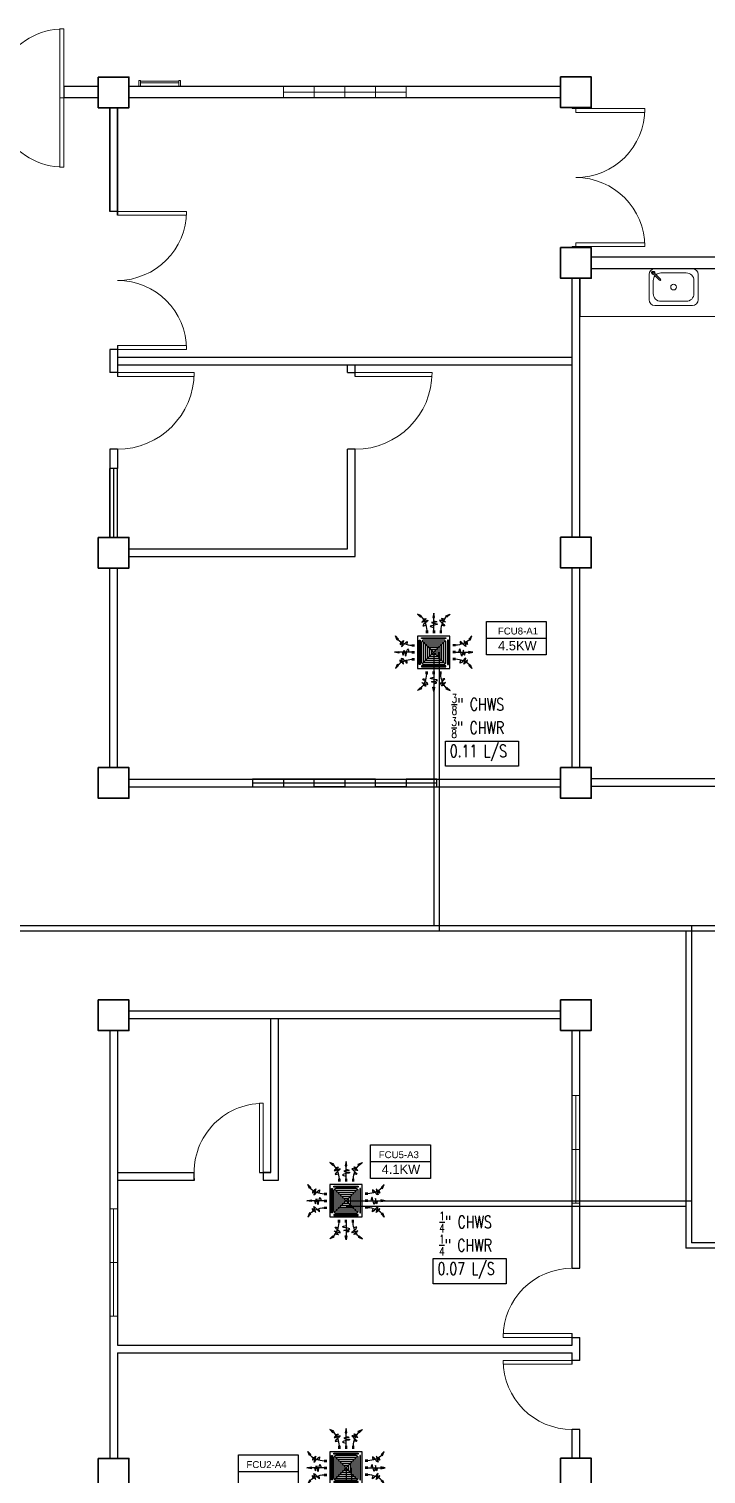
# Model space of a CAD drawing. Header units: millimetres. Extents: x 5 to 430, y 3 to 339.
# Drawn here: x 24.17 to 32.99, y 166.12 to 184.95 of the extents above; entities that cross this region are included whole.
import ezdxf

# ---------------------------------------------------------------- set-up
doc = ezdxf.new("R2010")
doc.units = ezdxf.units.MM
doc.header["$MEASUREMENT"] = 0
for name, color, linetype in [('AIR', 7, 'Continuous'), ('fcu line', 7, 'Continuous'), ('fcu return', 7, 'Continuous'), ('Legends', 7, 'Continuous'), ('pipe label', 7, 'Continuous')]:
    doc.layers.add(name, color=color, linetype=linetype)
doc.styles.add('Arch-Dim', font='simplex.shx', dxfattribs={"width": 0.75})
doc.styles.get("Standard").update_dxf_attribs({"font": 'arial.ttf'})

# ---------------------------------------------------------------- blocks, each defined once
blk = doc.blocks.new('FCU-13000P (CASSETTE SPLIT)')
at = {"layer": 'AIR', "ltscale": 3}
for p, q in [((0, 0.523), (0, 1)), ((-0.193, 0.558), (-0.193, 0.487)), ((-0.162, 0.558), (-0.162, 0.487)), ((-0.016, 0.558), (-0.016, 0.487)), ((0.016, 0.558), (0.016, 0.487)), ((0.162, 0.558), (0.162, 0.487)), ((0.193, 0.558), (0.193, 0.487)), ((-0.523, 0), (-1, 0)), ((-0.558, 0.193), (-0.487, 0.193)), ((-0.558, 0.162), (-0.487, 0.162)), ((-0.558, 0.016), (-0.487, 0.016)), ((0.558, 0.193), (0.487, 0.193)), ((0.558, 0.162), (0.487, 0.162)), ((0.558, 0.016), (0.487, 0.016)), ((0.523, 0), (1, 0)), ((-0.558, -0.016), (-0.487, -0.016)), ((-0.558, -0.162), (-0.487, -0.162)), ((-0.558, -0.193), (-0.487, -0.193)), ((0.558, -0.016), (0.487, -0.016)), ((0.558, -0.162), (0.487, -0.162)), ((0.558, -0.193), (0.487, -0.193)), ((-0.193, -0.558), (-0.193, -0.487)), ((-0.162, -0.558), (-0.162, -0.487)), ((-0.016, -0.558), (-0.016, -0.487)), ((0, -0.523), (0, -1)), ((0.016, -0.558), (0.016, -0.487)), ((0.162, -0.558), (0.162, -0.487)), ((0.193, -0.558), (0.193, -0.487))]:
    blk.add_line(p, q, dxfattribs=at)
at = {"layer": 'AIR'}
for p, q in [((0.295, -0.295), (-0.295, 0.295)), ((0.295, 0.295), (-0.295, -0.295))]:
    blk.add_line(p, q, dxfattribs=at)
at = {"layer": 'AIR', "ltscale": 3}
for points in [[(-0.335, 0.895), (-0.311, 0.932), (-0.416, 0.973)], [(-0.022, 0.89), (0.022, 0.89), (0, 1)], [(0.335, 0.895), (0.311, 0.932), (0.416, 0.973)], [(-0.895, 0.335), (-0.932, 0.311), (-0.973, 0.416)], [(0.895, 0.335), (0.932, 0.311), (0.973, 0.416)], [(-0.89, 0.022), (-0.89, -0.022), (-1, 0)], [(0.89, 0.022), (0.89, -0.022), (1, 0)], [(-0.895, -0.335), (-0.932, -0.311), (-0.973, -0.416)], [(0.895, -0.335), (0.932, -0.311), (0.973, -0.416)], [(-0.335, -0.895), (-0.311, -0.932), (-0.416, -0.973)], [(-0.022, -0.89), (0.022, -0.89), (0, -1)], [(0.335, -0.895), (0.311, -0.932), (0.416, -0.973)]]:
    blk.add_lwpolyline(points, close=True, dxfattribs=at)
at = {"layer": 'AIR'}
for points in [[(-0.323, 0.914, -0.171809), (-0.178, 0.558), (-0.178, 0.522)], [(0.323, 0.914, 0.171809), (0.178, 0.558), (0.178, 0.522)], [(-0.914, 0.323, 0.171809), (-0.558, 0.178), (-0.522, 0.178)], [(0.914, 0.323, -0.171809), (0.558, 0.178), (0.522, 0.178)], [(-0.914, -0.323, -0.171809), (-0.558, -0.178), (-0.522, -0.178)], [(0.914, -0.323, 0.171809), (0.558, -0.178), (0.522, -0.178)], [(-0.323, -0.914, 0.171809), (-0.178, -0.558), (-0.178, -0.522)], [(0.323, -0.914, -0.171809), (0.178, -0.558), (0.178, -0.522)]]:
    blk.add_lwpolyline(points, format="xyb", dxfattribs=at)
for points in [[(-0.41, -0.41), (0.41, -0.41), (0.41, 0.41), (-0.41, 0.41)], [(-0.31, 0.372), (0.31, 0.372), (0.31, 0.348), (-0.31, 0.348)], [(-0.373, 0.31), (-0.348, 0.31), (-0.348, -0.31), (-0.373, -0.31)], [(-0.26, -0.26), (0.26, -0.26), (0.26, 0.26), (-0.26, 0.26)], [(-0.21, -0.21), (0.21, -0.21), (0.21, 0.21), (-0.21, 0.21)], [(-0.16, -0.16), (0.16, -0.16), (0.16, 0.16), (-0.16, 0.16)], [(-0.11, -0.11), (0.11, -0.11), (0.11, 0.11), (-0.11, 0.11)], [(-0.06, -0.06), (0.06, -0.06), (0.06, 0.06), (-0.06, 0.06)], [(0.372, 0.31), (0.348, 0.31), (0.348, -0.31), (0.372, -0.31)], [(-0.31, -0.373), (0.31, -0.373), (0.31, -0.348), (-0.31, -0.348)]]:
    blk.add_lwpolyline(points, close=True, dxfattribs=at)
blk.add_lwpolyline([(-0.26, -0.31), (0.26, -0.31, 0.414214), (0.31, -0.26), (0.31, 0.26, 0.414214), (0.26, 0.31), (-0.26, 0.31, 0.414214), (-0.31, 0.26), (-0.31, -0.26, 0.414214)], format="xyb", close=True, dxfattribs=at)
at = {"layer": 'AIR', "ltscale": 3}
for points in [[(-0.268, 0.84), (-0.231, 0.852), (-0.134, 0.882), (-0.422, 0.704), (0.005, 0.903), (-0.358, 0.645), (-0.239, 0.678), (-0.199, 0.69)], [(0.268, 0.84), (0.231, 0.852), (0.134, 0.882), (0.422, 0.704), (-0.005, 0.903), (0.358, 0.645), (0.239, 0.678), (0.199, 0.69)], [(-0.84, 0.268), (-0.852, 0.231), (-0.882, 0.134), (-0.704, 0.422), (-0.903, -0.005), (-0.645, 0.358), (-0.678, 0.239), (-0.69, 0.199)], [(0.84, 0.268), (0.852, 0.231), (0.882, 0.134), (0.704, 0.422), (0.903, -0.005), (0.645, 0.358), (0.678, 0.239), (0.69, 0.199)], [(-0.84, -0.268), (-0.852, -0.231), (-0.882, -0.134), (-0.704, -0.422), (-0.903, 0.005), (-0.645, -0.358), (-0.678, -0.239), (-0.69, -0.199)], [(0.84, -0.268), (0.852, -0.231), (0.882, -0.134), (0.704, -0.422), (0.903, 0.005), (0.645, -0.358), (0.678, -0.239), (0.69, -0.199)], [(-0.268, -0.84), (-0.231, -0.852), (-0.134, -0.882), (-0.422, -0.704), (0.005, -0.903), (-0.358, -0.645), (-0.239, -0.678), (-0.199, -0.69)], [(0.268, -0.84), (0.231, -0.852), (0.134, -0.882), (0.422, -0.704), (-0.005, -0.903), (0.358, -0.645), (0.239, -0.678), (0.199, -0.69)]]:
    blk.add_open_spline(points, degree=3, knots=[0.0032834, 0.0032834, 0.0032834, 0.0032834, 0.0712567, 0.1924075, 0.3347111, 0.5062145, 0.5813292, 0.5813292, 0.5813292, 0.5813292], dxfattribs=at)
for points in [[(0, 0.8), (0.077, 0.776), (-0.058, 0.755), (0.098, 0.718), (-0.087, 0.663), (0, 0.631)], [(-0.8, 0), (-0.776, -0.077), (-0.755, 0.058), (-0.718, -0.098), (-0.663, 0.087), (-0.631, 0)], [(0.8, 0), (0.776, -0.077), (0.755, 0.058), (0.718, -0.098), (0.663, 0.087), (0.631, 0)], [(0, -0.8), (0.077, -0.776), (-0.058, -0.755), (0.098, -0.718), (-0.087, -0.663), (0, -0.631)]]:
    blk.add_spline(points, degree=3, dxfattribs=at)
for points in [[(-0.416, 0.973), (-0.335, 0.895), (-0.311, 0.932)], [(0, 1), (-0.022, 0.89), (0.022, 0.89)], [(0.416, 0.973), (0.335, 0.895), (0.311, 0.932)], [(-0.973, 0.416), (-0.895, 0.335), (-0.932, 0.311)], [(0.973, 0.416), (0.895, 0.335), (0.932, 0.311)], [(-1, 0), (-0.89, 0.022), (-0.89, -0.022)], [(1, 0), (0.89, 0.022), (0.89, -0.022)], [(-0.973, -0.416), (-0.895, -0.335), (-0.932, -0.311)], [(0.973, -0.416), (0.895, -0.335), (0.932, -0.311)], [(-0.416, -0.973), (-0.335, -0.895), (-0.311, -0.932)], [(0, -1), (-0.022, -0.89), (0.022, -0.89)], [(0.416, -0.973), (0.335, -0.895), (0.311, -0.932)]]:
    blk.add_solid(points, dxfattribs=at)

msp = doc.modelspace()

# ---------------------------------------------------------------- linework, layer by layer
at = {"color": 8, "lineweight": 13}
for p, q in [((24.62, 184.949), (24.57, 184.949)), ((24.57, 184.949), (24.57, 184.049)), ((24.62, 184.049), (24.62, 184.949)), ((24.57, 183.149), (24.57, 184.049)), ((24.57, 184.049), (24.62, 184.049)), ((24.57, 184.049), (24.62, 184.049)), ((24.62, 184.099), (24.62, 183.999)), ((24.62, 184.049), (24.62, 183.149)), ((24.62, 183.999), (24.62, 183.15)), ((31.245, 183.924), (31.245, 183.912)), ((31.245, 183.912), (31.295, 183.912)), ((31.295, 183.912), (32.195, 183.912)), ((31.295, 183.862), (31.295, 183.912)), ((32.195, 183.862), (31.295, 183.862)), ((31.345, 183.912), (31.345, 183.924)), ((32.195, 183.912), (32.195, 183.862)), ((24.62, 183.149), (24.57, 183.149)), ((25.32, 182.572), (26.22, 182.572)), ((26.22, 182.522), (25.32, 182.522)), ((26.22, 182.572), (26.22, 182.522)), ((31.245, 182.1), (31.245, 182.112)), ((31.245, 182.112), (31.295, 182.112)), ((32.195, 182.162), (31.295, 182.162)), ((31.295, 182.112), (31.295, 182.162)), ((31.295, 182.112), (32.195, 182.112)), ((31.345, 182.1), (31.345, 182.112)), ((32.195, 182.112), (32.195, 182.162)), ((26.22, 180.822), (25.32, 180.822)), ((26.22, 180.772), (26.22, 180.822)), ((25.32, 180.772), (26.22, 180.772)), ((25.32, 180.472), (26.32, 180.472)), ((26.32, 180.422), (25.32, 180.422)), ((26.32, 180.472), (26.32, 180.422)), ((28.42, 180.472), (29.42, 180.472)), ((29.42, 180.422), (28.42, 180.422)), ((27.22, 170.949), (27.17, 170.949)), ((27.17, 170.949), (27.17, 170.049)), ((27.22, 170.049), (27.22, 170.949)), ((30.345, 167.899), (30.345, 167.949)), ((30.345, 167.949), (31.245, 167.949)), ((31.245, 167.899), (30.345, 167.899)), ((30.345, 167.599), (30.345, 167.549)), ((31.245, 167.599), (30.345, 167.599)), ((30.345, 167.549), (31.245, 167.549))]:
    msp.add_line(p, q, dxfattribs=at)
at = {"color": 8, "lineweight": 25}
for p, q in [((25.07, 184.199), (24.62, 184.199)), ((25.07, 184.199), (24.62, 184.199)), ((24.62, 184.199), (24.62, 184.049)), ((31.095, 184.199), (25.47, 184.199)), ((25.07, 184.049), (24.62, 184.049)), ((31.095, 184.049), (25.47, 184.049)), ((25.22, 182.572), (25.22, 183.922)), ((25.22, 183.922), (25.22, 182.572)), ((25.32, 182.522), (25.32, 183.922)), ((25.32, 183.922), (25.32, 182.522)), ((25.32, 182.572), (25.22, 182.572)), ((37.095, 181.975), (31.495, 181.975)), ((37.095, 181.825), (31.495, 181.825)), ((31.245, 178.325), (31.245, 181.7)), ((31.245, 181.172), (31.245, 181.7)), ((31.345, 178.325), (31.345, 181.7)), ((31.345, 181.7), (31.345, 181.2)), ((25.32, 180.822), (25.32, 180.422)), ((25.22, 180.772), (25.22, 180.472)), ((25.32, 180.772), (25.22, 180.772)), ((25.32, 180.672), (31.245, 180.672)), ((25.32, 180.472), (25.22, 180.472)), ((25.32, 180.572), (31.245, 180.572)), ((28.32, 180.472), (28.32, 180.572)), ((28.32, 180.472), (28.42, 180.472)), ((28.42, 180.422), (28.42, 180.572)), ((25.22, 179.472), (25.22, 179.223)), ((25.32, 179.472), (25.22, 179.472)), ((25.32, 179.472), (25.32, 179.223)), ((28.42, 179.472), (28.32, 179.472)), ((28.32, 178.173), (28.32, 179.472)), ((28.42, 178.073), (28.42, 179.472)), ((25.47, 178.173), (28.32, 178.173)), ((25.47, 178.073), (28.32, 178.073)), ((25.22, 175.323), (25.22, 177.923)), ((25.32, 175.323), (25.32, 177.923)), ((31.245, 175.325), (31.245, 177.925)), ((31.345, 175.325), (31.345, 177.925)), ((25.47, 175.173), (31.095, 175.173)), ((37.095, 175.175), (31.495, 175.175)), ((25.47, 175.073), (31.095, 175.073)), ((37.095, 175.075), (31.495, 175.075)), ((31.095, 172.149), (25.47, 172.149)), ((31.095, 172.049), (25.47, 172.049)), ((27.32, 170.049), (27.32, 172.049)), ((27.42, 169.949), (27.42, 172.049)), ((25.22, 171.897), (25.22, 166.322)), ((25.32, 171.897), (25.32, 167.799)), ((31.245, 168.799), (31.245, 171.899)), ((31.345, 168.799), (31.345, 171.899)), ((25.32, 170.049), (26.32, 170.049)), ((25.32, 169.949), (26.325, 169.949)), ((25.32, 169.949), (25.32, 167.799)), ((26.32, 169.949), (26.32, 170.049)), ((27.17, 170.049), (27.32, 170.049)), ((27.32, 170.049), (27.22, 170.049)), ((27.22, 170.049), (27.22, 169.949)), ((27.22, 169.949), (27.42, 169.949)), ((31.245, 168.799), (31.345, 168.799)), ((25.32, 167.799), (31.245, 167.799)), ((31.245, 167.799), (31.245, 167.949)), ((31.245, 167.899), (31.345, 167.899)), ((31.345, 167.599), (31.345, 167.899)), ((25.32, 167.699), (25.32, 166.322)), ((25.32, 167.699), (31.245, 167.699)), ((31.245, 167.549), (31.245, 167.699)), ((31.345, 167.599), (31.245, 167.599)), ((31.245, 166.324), (31.245, 166.699)), ((31.345, 166.699), (31.245, 166.699)), ((31.345, 166.324), (31.345, 166.699))]:
    msp.add_line(p, q, dxfattribs=at)
at = {"color": 8, "lineweight": 9}
for p, q in [((25.62, 184.277), (25.6, 184.277)), ((25.6, 184.277), (25.6, 184.197)), ((25.62, 184.197), (25.62, 184.277)), ((25.87, 184.267), (25.62, 184.267)), ((25.87, 184.247), (25.62, 184.247)), ((25.87, 184.267), (26.12, 184.267)), ((25.87, 184.247), (26.12, 184.247)), ((26.12, 184.197), (26.12, 184.277)), ((26.12, 184.277), (26.14, 184.277)), ((26.14, 184.277), (26.14, 184.197)), ((28.282, 184.199), (27.482, 184.199)), ((27.482, 184.199), (27.482, 184.049)), ((27.882, 184.199), (27.882, 184.049)), ((28.282, 184.199), (29.082, 184.199)), ((28.282, 184.199), (28.282, 184.049)), ((28.682, 184.199), (28.682, 184.049)), ((29.082, 184.199), (29.082, 184.049)), ((29.082, 184.124), (27.482, 184.124)), ((31.345, 181.2), (37.245, 181.2)), ((31.245, 170.349), (31.245, 171.049)), ((31.245, 171.049), (31.345, 171.049)), ((31.295, 171.049), (31.295, 169.649)), ((31.345, 171.049), (31.345, 169.649)), ((31.245, 170.349), (31.345, 170.349)), ((25.22, 169.574), (25.32, 169.574)), ((25.27, 169.574), (25.27, 168.174)), ((31.345, 169.649), (31.245, 169.649)), ((25.22, 168.874), (25.32, 168.874)), ((25.32, 168.174), (25.22, 168.174))]:
    msp.add_line(p, q, dxfattribs=at)
at = {"color": 8, "lineweight": 9, "ltscale": 0.4}
for p, q in [((32.248, 181.75), (32.248, 181.42)), ((32.295, 181.766), (32.386, 181.675)), ((32.307, 181.778), (32.398, 181.687)), ((32.813, 181.825), (32.323, 181.825)), ((32.733, 181.77), (32.403, 181.77)), ((32.888, 181.42), (32.888, 181.75)), ((32.303, 181.67), (32.303, 181.5)), ((32.833, 181.5), (32.833, 181.67)), ((32.403, 181.4), (32.733, 181.4)), ((32.323, 181.345), (32.813, 181.345))]:
    msp.add_line(p, q, dxfattribs=at)
at = {"color": 8, "lineweight": -2}
for p, q in [((25.22, 178.323), (25.22, 179.223)), ((25.22, 179.223), (25.22, 178.323)), ((25.32, 179.223), (25.22, 179.223)), ((25.27, 179.223), (25.27, 178.323)), ((25.32, 178.323), (25.32, 179.223)), ((25.32, 178.323), (25.32, 179.223)), ((28.32, 178.073), (28.42, 178.073)), ((28.282, 175.173), (27.082, 175.173)), ((27.082, 175.173), (27.082, 175.073)), ((27.882, 175.173), (27.482, 175.173)), ((27.482, 175.173), (27.482, 175.073)), ((27.882, 175.073), (27.882, 175.173)), ((28.682, 175.173), (28.282, 175.173)), ((28.282, 175.173), (28.282, 175.073)), ((28.682, 175.073), (28.682, 175.173)), ((29.482, 175.173), (29.082, 175.173)), ((29.082, 175.173), (29.082, 175.073)), ((29.482, 175.073), (29.482, 175.173)), ((27.082, 175.123), (29.482, 175.123)), ((27.082, 175.073), (29.482, 175.073)), ((28.282, 175.073), (27.882, 175.073)), ((29.082, 175.073), (28.682, 175.073)), ((26.325, 169.949), (26.32, 169.949))]:
    msp.add_line(p, q, dxfattribs=at)
at = {"color": 8, "lineweight": 35}
for points in [[(25.07, 184.322), (25.47, 184.322), (25.47, 183.922), (25.07, 183.922)], [(31.095, 184.324), (31.495, 184.324), (31.495, 183.924), (31.095, 183.924)], [(31.095, 182.1), (31.495, 182.1), (31.495, 181.7), (31.095, 181.7)], [(25.07, 178.323), (25.47, 178.323), (25.47, 177.923), (25.07, 177.923)], [(31.095, 178.325), (31.495, 178.325), (31.495, 177.925), (31.095, 177.925)], [(25.07, 175.323), (25.47, 175.323), (25.47, 174.923), (25.07, 174.923)], [(31.095, 175.325), (31.495, 175.325), (31.495, 174.925), (31.095, 174.925)], [(25.07, 172.297), (25.47, 172.297), (25.47, 171.897), (25.07, 171.897)], [(31.095, 172.299), (31.495, 172.299), (31.495, 171.899), (31.095, 171.899)], [(25.07, 166.322), (25.47, 166.322), (25.47, 165.922), (25.07, 165.922)], [(31.095, 166.324), (31.495, 166.324), (31.495, 165.924), (31.095, 165.924)]]:
    msp.add_lwpolyline(points, close=True, dxfattribs=at)
at = {"color": 8, "lineweight": 9}
for points in [[(27.482, 184.199), (29.082, 184.199), (29.082, 184.049), (27.482, 184.049)], [(27.082, 175.173), (29.482, 175.173), (29.482, 175.073), (27.082, 175.073)], [(31.245, 171.049), (31.345, 171.049), (31.345, 169.649), (31.245, 169.649)], [(25.22, 169.574), (25.32, 169.574), (25.32, 168.174), (25.22, 168.174)], [(25.22, 169.574), (25.32, 169.574), (25.32, 168.174), (25.22, 168.174)]]:
    msp.add_lwpolyline(points, close=True, dxfattribs=at)
at = {"color": 8, "lineweight": 9, "ltscale": 0.4}
msp.add_circle((32.568, 181.585), 0.0375, dxfattribs=at)
at = {"color": 8, "lineweight": 13}
for centre, radius, start, end in [((24.62, 184.049), 0.9, 90, 270.0009), ((31.295, 183.912), 0.9, 270, 0), ((31.295, 182.112), 0.9, 0, 90), ((25.32, 182.572), 0.9, 270, 0), ((25.32, 180.772), 0.9, 0, 90), ((25.32, 180.472), 1, 270, 0), ((28.42, 180.472), 1, 270, 0), ((27.22, 170.049), 0.9, 90, 186.3794), ((31.245, 167.899), 0.9, 90, 180), ((31.245, 167.599), 0.9, 180, 270)]:
    msp.add_arc(centre, radius, start, end, dxfattribs=at)
at = {"color": 8, "lineweight": 9, "ltscale": 0.4}
for centre, radius, start, end in [((32.323, 181.75), 0.075, 90, 180), ((32.301, 181.772), 0.0217, 338.7565, 291.2435), ((32.301, 181.772), 0.0145, 352.0499, 277.9501), ((32.301, 181.772), 0.00874, 45, 225), ((32.403, 181.67), 0.1, 140.0132, 180), ((32.403, 181.67), 0.1, 90, 129.9868), ((32.733, 181.67), 0.1, 0, 90), ((32.813, 181.75), 0.075, 0, 90), ((32.392, 181.681), 0.00874, 225, 45), ((32.323, 181.42), 0.075, 180, 270), ((32.403, 181.5), 0.1, 180, 270), ((32.733, 181.5), 0.1, 270, 0), ((32.813, 181.42), 0.075, 270, 0)]:
    msp.add_arc(centre, radius, start, end, dxfattribs=at)
at = {"layer": 'fcu line', "linetype": 'Continuous'}
for p, q in [((29.442, 176.826), (29.442, 173.261)), ((54.751, 173.261), (19.92, 173.261)), ((32.799, 173.261), (32.799, 169.132)), ((28.299, 169.679), (32.799, 169.679)), ((36.587, 169.132), (32.799, 169.132)), ((28.299, 166.199), (28.299, 162.974))]:
    msp.add_line(p, q, dxfattribs=at)
at = {"layer": 'fcu return', "linetype": 'Continuous'}
for p, q in [((29.512, 176.826), (29.512, 173.191)), ((54.821, 173.191), (19.92, 173.191)), ((32.729, 173.191), (32.729, 169.062)), ((28.299, 169.609), (32.729, 169.609)), ((36.517, 169.062), (32.729, 169.062)), ((28.369, 166.199), (28.369, 162.974))]:
    msp.add_line(p, q, dxfattribs=at)
at = {"layer": 'Legends', "linetype": 'Continuous', "lineweight": 25}
for p, q in [((30.129, 177.009), (30.907, 177.009)), ((28.62, 170.189), (29.398, 170.189)), ((26.896, 166.151), (27.675, 166.151))]:
    msp.add_line(p, q, dxfattribs=at)
at = {"layer": 'Legends'}
for points in [[(30.129, 177.228), (30.907, 177.228), (30.907, 176.791), (30.129, 176.791)], [(28.62, 170.408), (29.398, 170.408), (29.398, 169.971), (28.62, 169.971)], [(26.896, 166.369), (27.675, 166.369), (27.675, 165.932), (26.896, 165.932)]]:
    msp.add_lwpolyline(points, close=True, dxfattribs=at)
at = {"layer": 'pipe label', "color": 2, "linetype": 'Continuous', "lineweight": 25}
for points in [[(29.596, 175.67), (30.548, 175.67), (30.548, 175.342), (29.596, 175.342)], [(29.436, 168.925), (30.387, 168.925), (30.387, 168.598), (29.436, 168.598)]]:
    msp.add_lwpolyline(points, close=True, dxfattribs=at)

# ---------------------------------------------------------------- block references
at = {"layer": 'AIR', "xscale": 0.5113536813550488, "yscale": 0.5113536813550488, "zscale": 0.5113536813550488}
for p in [(29.442, 176.826), (28.299, 169.679), (28.299, 166.199)]:
    msp.add_blockref('FCU-13000P (CASSETTE SPLIT)', p, dxfattribs=at)

# ---------------------------------------------------------------- texts
at = {"layer": 'Legends', "linetype": 'Continuous', "lineweight": 25, "attachment_point": 1}
for s, width, insert, char_height in [('FCU8-A1', 0.37214, (30.278, 177.148), 0.09), ('4.5KW', 0.23674, (30.28, 176.972), 0.12), ('FCU5-A3', 0.44811, (28.725, 170.324), 0.09), ('4.1KW', 0.23674, (28.763, 170.149), 0.12), ('FCU2-A4', 0.44811, (27.001, 166.286), 0.09)]:
    msp.add_mtext_dynamic_manual_height_columns(s, width=width, gutter_width=1.011, heights=[0], dxfattribs=dict(at, insert=insert, char_height=char_height))
at = {"layer": 'pipe label', "color": 3, "linetype": 'Continuous', "lineweight": 25, "char_height": 0.16, "attachment_point": 1, "style": 'Arch-Dim'}
for s, insert in [('\\A1;{\\H0.7x;\\S3/8;}" CHWS', (29.675, 176.281)), ('\\A1;{\\H0.7x;\\S1/4;}" CHWS', (29.515, 169.536))]:
    msp.add_mtext_dynamic_manual_height_columns(s, width=0.88035, gutter_width=1.011, heights=[0], dxfattribs=dict(at, insert=insert))
at = {"layer": 'pipe label', "color": 240, "linetype": 'Continuous', "lineweight": 25, "char_height": 0.16, "attachment_point": 1, "style": 'Arch-Dim'}
for s, insert in [('\\A1;{\\H0.7x;\\S3/8;}" CHWR', (29.672, 175.978)), ('\\A1;{\\H0.7x;\\S1/4;}" CHWR', (29.512, 169.233))]:
    msp.add_mtext_dynamic_manual_height_columns(s, width=0.88035, gutter_width=1.011, heights=[0], dxfattribs=dict(at, insert=insert))
at = {"layer": 'pipe label', "color": 2, "linetype": 'Continuous', "lineweight": 25, "char_height": 0.16, "attachment_point": 1, "style": 'Arch-Dim'}
for s, insert in [('0.11 L/S', (29.651, 175.62)), ('0.07 L/S', (29.491, 168.875))]:
    msp.add_mtext_dynamic_manual_height_columns(s, width=0.89967, gutter_width=1.011, heights=[0], dxfattribs=dict(at, insert=insert))

doc.saveas('drawing.dxf')
